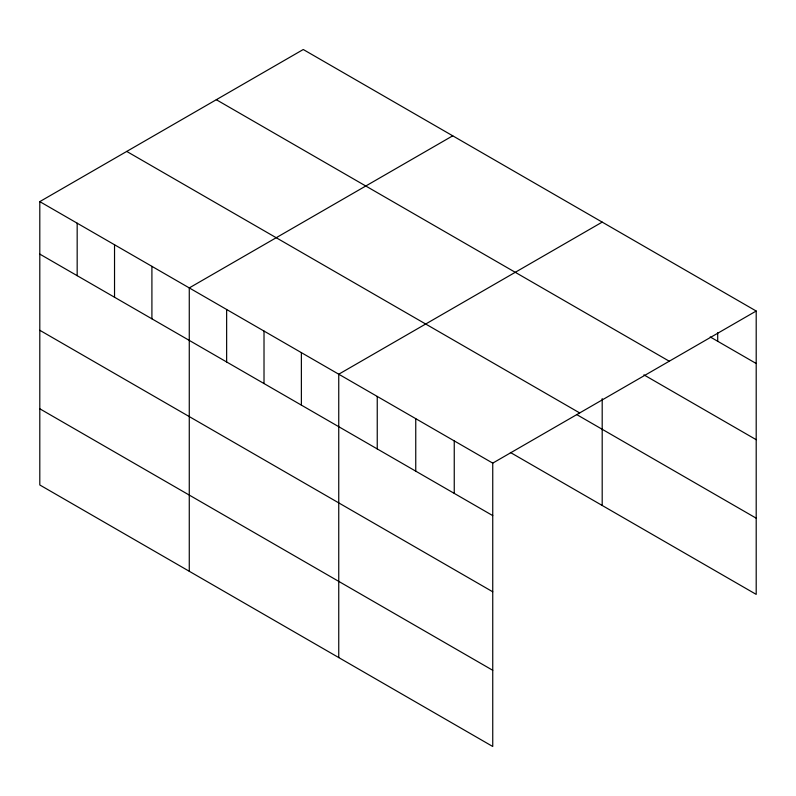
<?xml version="1.0" encoding="UTF-8"?>
<svg xmlns="http://www.w3.org/2000/svg" width="796" height="796" viewBox="0 0 796 796"><rect width="100%" height="100%" fill="white"/><g stroke="black" fill="none" stroke-linecap="round" stroke-linejoin="round"><path stroke-width="1.19" d="M39.8 201.617L492.744 463.123L492.744 746.489L39.8 484.973L39.8 201.617L303.256 49.511L756.2 311.027L756.2 594.383L510.375 452.456M452.725 135.817L189.269 287.913L189.269 571.279M602.194 222.114L338.748 374.21L338.748 657.576M492.744 463.123L756.2 311.027M710.211 336.947L756.2 363.503M216.313 99.709L669.257 361.215M643.904 374.856L756.2 439.69M126.743 151.429L579.687 412.935M576.573 414.487L756.2 518.186M39.8 254.103L492.744 515.609M39.8 330.29L492.744 591.796M39.8 408.786L492.744 670.292M717.703 332.728L717.703 341.275M602.194 398.617L602.194 505.47M454.247 440.894L454.247 493.381M415.751 418.666L415.751 471.152M377.244 396.438L377.244 448.924M301.376 352.638L301.376 405.114M264.013 331.066L264.013 383.543M226.641 309.495L226.641 361.971M151.907 266.342L151.907 318.818M114.534 244.77L114.534 297.246M77.172 223.188L77.172 275.675"/></g></svg>
